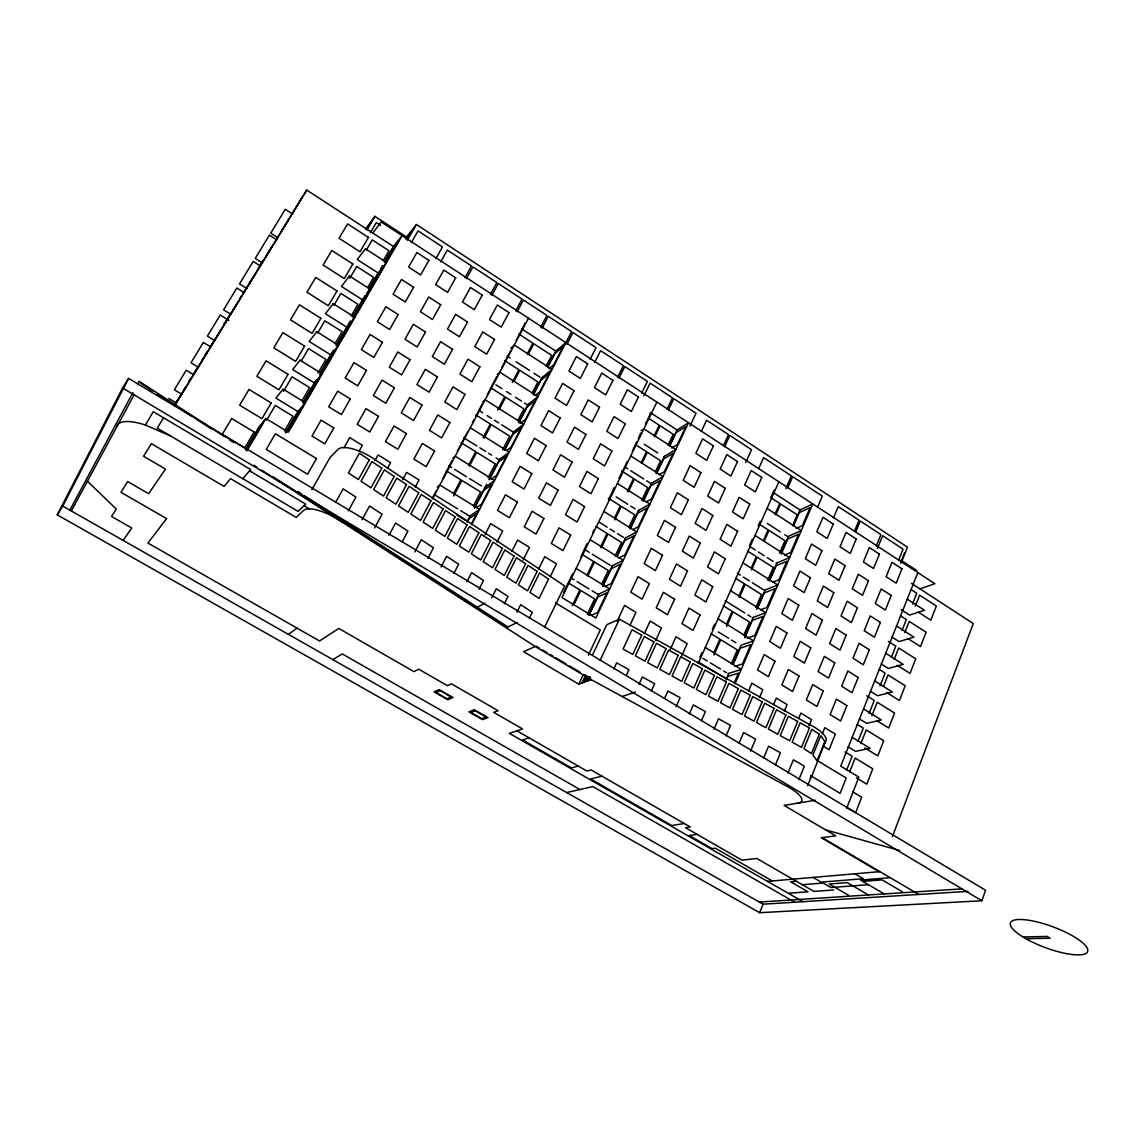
<?xml version="1.0" encoding="UTF-8"?>
<svg xmlns="http://www.w3.org/2000/svg" width="1145" height="1145" viewBox="0 0 1145 1145"><rect width="100%" height="100%" fill="white"/><g stroke="black" fill="none" stroke-linecap="round" stroke-linejoin="round"><path stroke-width="1.5" d="M981.88 900.757L985.587 890.266L128.583 378.422L122.572 387.969L57.25 514.864L759.636 912.694L981.88 900.757L122.572 387.969M892.356 836.723L973.293 623.553L911.506 583.377M846.685 808.127L858.879 777.111L840.716 766.134L917.846 572.6M846.599 770.156L852.138 756.215L845.153 751.979M858.049 741.302L863.273 728.134L857.19 724.399M869.112 713.421L874.265 700.439L866.722 695.745M880.018 685.927L885.099 673.117L879.131 669.353M891.411 657.201L895.805 646.152L888.391 641.443M902.031 630.451L906.353 619.545L900.485 615.767M912.508 604.045L916.773 593.282L910.948 589.503M849.647 771.887L855.129 758.047L872.791 768.782L866.779 784.153L856.431 777.899M860.84 743.635L866.25 729.966L883.74 740.729L877.829 755.9L864.632 747.842M871.875 715.754L877.213 702.271L894.56 713.063L888.706 728.02L877.084 720.835M883.482 686.442L888.019 674.949L905.223 685.755L899.455 700.525L886.502 692.424M894.216 659.334L898.696 647.984L915.742 658.819L910.046 673.389L897.208 665.274M904.808 632.57L909.23 621.391L926.119 632.24L920.508 646.61L907.785 638.481M915.256 606.177L919.621 595.128L936.367 606.006L930.828 620.189L918.204 612.045M898.567 560.291L903.076 549.128L882.638 535.717L877.385 548.484M807.654 785.599L811.633 775.752L810.288 778.07M811.705 776.281L824.958 742.59L823.584 745.223M900.829 562.181L904.607 552.835M759.636 912.694L763.071 904.192L967.983 891.368M900.958 563.369L907.498 547.181L416.465 224.52L406.504 237.001L374.916 216.348L365.641 228.986M822.267 733.916L824.815 727.662L835.363 734.102L829.08 749.732L823.012 746.053M798.881 779.602L804.277 766.363L800.87 763.987L793.356 759.822L787.917 773.061M808.985 725.815L811.562 719.561L800.899 713.063L798.967 717.758M876.311 545.764L880.92 534.586L860.296 521.047L855.616 532.239M775.494 764.788L780.475 752.752L768.553 746.211L763.529 758.248M784.454 710.873L787.073 704.619L776.31 698.049L773.676 704.318M854.37 531.423L859.051 520.231L838.24 506.577L833.474 517.769M750.533 751.134L755.6 739.112L743.606 732.528L739.14 743.062M759.464 697.634L762.799 689.791L751.936 683.164L748.572 691.007M726.059 735.906L730.582 725.386L718.516 718.774L713.965 729.279M817.487 507.335L822.325 496.128L792.712 476.706L787.774 487.913M734.231 682.921L738.468 673.117L727.934 676.48L726.517 679.715M734.947 683.908L812.807 503.972L799.983 509.94L793.242 525.426M731.326 663.771L737.351 649.931L720.749 639.726L713.965 655.112M743.806 635.117L749.503 622.05L733.058 611.816L726.574 626.53M755.872 607.437L761.482 594.556L745.195 584.308L739.513 597.203M767.765 580.143L773.304 567.433L757.16 557.171L751.549 569.881M779.487 553.207L784.955 540.683L768.968 530.407L764.116 541.37M792.583 525.655L797.306 514.835L780.604 504L775.838 514.821M726.059 679.758L728.835 673.403M732.914 664L741.101 645.207L753.567 640.885L718.001 618.872M744.665 637.035L753.21 617.413M756.716 609.34L765.146 589.99M769.297 580.443L776.911 562.939M781.691 551.962L788.533 536.261L801.285 530.607L767.021 508.452M733.287 664.157L740.228 648.227L750.834 644.563L742.475 663.885L734.918 666.361M744.822 637.65L752.351 620.375L763.028 616.411L754.77 635.461L747.184 638.151M757.561 608.381L764.302 592.895L775.05 588.644L766.907 607.422L760.795 609.741M769.454 581.073L776.095 565.787L786.901 561.265L778.886 579.785L772.732 582.261M781.176 554.123L787.731 539.052L798.595 534.257L790.68 552.534L784.497 555.168M793.571 525.655L799.21 512.688L810.13 507.621L802.33 525.641L796.104 528.432M701.47 720.591L705.42 711.575L693.283 704.919L689.304 713.936M785.785 488.672L791.438 475.862L763.615 457.614L758.562 468.835M713.75 653.022L719.861 639.168L710.83 633.614M726.402 624.34L732.17 611.273L723.225 605.705M738.625 596.645L744.307 583.75L735.448 578.182M751.378 567.734L756.287 556.613L747.513 551.031M763.257 540.826L768.095 529.849L759.407 524.253M774.965 514.262L779.745 503.442L771.129 497.846M699.881 657.23L701.899 652.707M712.405 629.049L714.552 624.211M749.574 545.364L752.322 539.181M758.248 525.87L760.28 521.29M770.843 497.502L774.177 489.988M698.164 663.57L778.858 481.802M676.094 706.694L680.101 697.691L667.893 690.993L664.515 698.493M681.518 656.214L687.172 643.619L675.979 636.792L670.283 649.387M651.233 691.222L654.625 683.708L642.345 676.981L638.924 684.481M745.71 462.508L751.535 449.684L729.823 435.443L724.642 446.664M655.699 640.527L661.452 627.932L650.16 621.034L644.349 633.643M626.243 675.65L629.006 669.653L616.654 662.883L613.863 668.88M723.325 445.806L728.521 434.585L706.608 420.215L701.327 431.436M630.093 624.984L635.962 612.36L624.555 605.404L617.155 621.177M583.234 682.534L586.068 676.495M584.537 682.048L587.228 676.337M585.839 681.561L588.072 676.809M587.156 681.075L589.217 676.695M588.473 680.588L590.233 676.824M589.789 680.101L590.577 678.441L584.537 674.863M600.052 660.536L619.431 619.202L809.73 724.613A26.779 8.888 22.7 0 1 824.729 742.389M588.401 655.14L600.309 629.922L555.497 602.914M797.493 803.189A27.179 8.087 23 0 0 784.869 785.212L591.121 679.6L535.23 646.496L523.623 651.677L578.769 684.18L583.292 674.519M592.895 654.21L606.807 624.683L619.431 619.202M581.932 683.007L585.625 675.164M689.948 426.112L696.031 413.273L673.832 398.703L668.422 409.953M587.185 614.579L594.656 598.907L580.801 590.476L574.003 604.589M601.583 584.394L608.224 570.482L594.498 562.038L587.786 575.964M615.051 556.184L621.592 542.472L607.995 534.014L601.383 547.739M629.034 526.872L634.774 514.849L621.306 506.376L614.793 519.902M641.687 500.379L647.769 487.627L634.43 479.14L628.276 491.906M655.326 471.783L660.579 460.762L647.369 452.275L642.073 463.296M668.036 445.147L673.231 434.284L660.135 425.783L654.897 436.646M588.873 614.879L598.778 594.126M602.528 586.254L612.289 565.787M616.726 556.47L625.599 537.849M629.979 528.675L638.738 510.312M643.304 500.723L651.677 483.147M656.185 473.701L664.458 456.368M669.639 445.505L677.038 429.962L688.517 422.777L595.829 618.042L561.966 597.561L656.886 402.11M589.102 615.151L597.676 597.175L606.922 592.766L597.561 612.475L591.435 615.266M602.814 586.383L611.201 568.779L620.547 564.07L611.33 583.478L605.147 586.483M617.026 556.556L624.555 540.783L633.986 535.774L624.898 554.91L618.644 558.116M630.294 528.732L637.708 513.175L647.226 507.893L638.266 526.757L632.856 529.663M643.361 501.31L650.675 485.967L660.279 480.399L651.448 498.991L645.995 502.068M656.987 472.742L663.47 459.131L673.16 453.291L664.443 471.625L658.947 474.86M669.682 446.092L676.08 432.667L685.855 426.555L677.267 444.646L671.714 448.024M572.285 605.576L579.842 589.89L568.564 583.034M586.841 575.377L593.554 561.465L582.376 554.595M600.452 547.153L607.065 533.427L596.001 526.557M614.579 517.826L620.375 505.804L608.338 498.218M627.36 491.319L633.514 478.553L621.578 470.967M641.157 462.709L646.467 451.688L636.119 445.047M653.995 436.059L659.234 425.196L648.986 418.555M667.077 409.066L672.501 397.83L650.117 383.146L643.819 395.998M544.533 627.374L564.671 585.954L376.447 460.633A29.283 10.419 28.9 0 0 337.703 449.713L330.118 457.356L311.869 489.688M563.812 592.022L572.657 573.817M580.83 557.014L586.798 543.861M592.595 532.797L594.14 529.605M608.567 499.907L614.106 487.67M619.016 478.424L627.303 461.363M632.312 451.03L636.777 441.856M638.266 438.793L640.656 433.053M645.436 424.022L650.56 413.474M641.629 393.15L647.412 381.371L624.798 366.543L618.93 378.322M529.291 618.286L532.253 612.26L520.66 604.689L516.939 612.231M550.273 576.493L556.484 563.855L544.734 556.67L538.465 569.323M523.122 560.005L529.462 547.353L517.583 540.096L511.987 551.174M504.272 603.987L508.036 596.445L496.3 588.788L491.735 597.847M617.556 377.435L623.438 365.641L600.624 350.671L594.641 362.464M478.896 589.503L483.505 580.429L471.611 572.657L466.96 581.746M497.002 542.072L502.655 530.979L490.647 523.651L484.95 534.744M590.033 359.458L596.044 347.665L572.987 332.537L566.875 344.33M57.25 514.864L62.746 506.09L128.583 378.422M453.964 573.301L458.658 564.199L446.607 556.327L441.083 566.961M471.339 523.981L476.85 513.318L468.963 518.799L467.389 521.805M471.597 524.725L571.598 331.621L548.326 316.349L542.115 328.157M473.415 505.975L480.671 492.021L461.879 480.442L453.706 495.971M488.142 477.665L495.298 463.897L476.678 452.318L469.436 466.087M502.641 449.742L509.697 436.188L491.277 424.595L484.135 438.163M517.726 420.745L523.895 408.865L505.661 397.272L499.392 409.151M532.167 392.978L537.907 381.943L519.83 370.336L514.019 381.371M546.036 366.271L551.704 355.394L533.813 343.772L528.074 354.664M467.117 521.862L470.28 515.78M474.388 507.879L486.668 484.22M489.101 479.54L499.621 459.302M504.401 450.085L513.962 431.665M518.685 422.577L528.117 404.428M533.04 394.953L542.057 377.578M547.725 366.672L555.812 351.1L565.888 342.641M474.517 508.079L483.762 490.275L491.777 484.507L481.687 504L476.392 507.707M489.316 479.598L498.361 462.179L506.491 456.111L496.544 475.318L491.176 479.225M504.63 450.099L512.745 434.485L520.989 428.13L511.185 447.051L507.092 450.142M518.928 422.577L526.915 407.191L535.273 400.55L525.612 419.199L520.088 423.507M533.799 393.937L540.884 380.283L549.357 373.37L539.825 391.747L535.03 395.597M547.682 367.216L554.667 353.762L563.225 346.577L553.851 364.697L548.985 368.704M427.886 558.388L433.468 547.754L421.26 539.782L414.833 551.962M540.698 327.227L546.924 315.433L523.422 300.019L517.111 311.826M453.52 493.81L460.877 479.841L446.249 470.838M468.448 465.471L475.705 451.702L461.206 442.686M483.147 437.547L490.303 423.979L475.962 414.962M497.646 410.024L504.687 396.657L490.489 387.625M512.23 382.344L518.885 369.72L504.816 360.675M527.129 354.048L532.869 343.156L518.943 334.125M432.323 498.232L436.374 490.604M442.943 478.252L452.046 460.619M457.399 451.03L467.618 431.808M472.441 422.748L474.116 419.6M475.79 416.436L482.016 404.228M487.255 394.882L496.687 376.648M501.853 367.416L510.813 350.556M516.238 340.351L525.369 322.675M432.509 498.919L528.518 318.238M402.267 541.757L407.949 531.094L395.583 523.007L389.028 535.216M69.859 510.14L132.834 392.692M137.729 384.634L139.404 381.514L224.921 436.832M515.694 310.896L522.02 299.088L498.304 283.531L491.878 295.338M415.163 487.155L419.041 479.941L406.661 472.384L402.754 479.598M71.334 510.971L134.294 394.452M374.644 527.945L382.101 514.205L369.563 506.018L362.035 519.787M490.432 294.408L496.873 282.6L472.942 266.899L466.401 278.693M387.425 468.348L390.588 462.566L378.079 454.937L374.887 460.719M348.295 510.87L355.895 497.087L343.185 488.8L335.514 502.583M464.942 277.748L471.497 265.941L447.337 250.097L440.682 261.904M359.129 451.116L362.364 445.333L349.726 437.619L344.03 447.738M435.801 258.713L442.471 246.905L418.054 230.875L411.255 242.683M407.291 240.235L416.465 224.52M284.475 430.978L293.034 416.236L275.258 405.416L266.599 420.172M302.051 400.678L309.622 387.611L292.032 376.791L283.516 391.318M317.966 373.213L325.967 359.416L308.563 348.581L301.378 360.861M335.07 343.715L342.083 331.635L324.851 320.8L317.766 332.894M351.043 316.177L357.941 304.269L340.895 293.435L333.911 305.343M367.617 287.567L373.571 277.305L356.696 266.47L349.826 278.206M383.117 260.845L388.985 250.741L372.268 239.892L366.343 250.011M285.549 432.853L297.915 411.499L305.386 402.754L283.073 389.1L275.931 398.102L297.915 411.499M303.139 402.496L316.163 380.011M320.443 372.612L333.395 350.241M336.072 345.633L350.284 321.101M352.918 316.55L365.169 295.396M368.633 289.427L378.136 272.997L386.566 262.448L365.398 248.766L357.269 259.557L378.136 272.997M380.698 268.574L382.401 265.64M384.963 261.217L393.494 246.504L402.081 235.627L288.397 432.123L265.84 418.483L258.913 427.085L245.517 449.899M286.236 432.08L296.755 413.932L302.724 406.947L291.216 426.827L286.336 432.466M302.981 403.183L313.329 385.307L319.455 378.022L308.134 397.587L304.126 402.31M320.314 373.241L329.66 357.111L335.943 349.526L324.794 368.804L319.641 374.945M336.53 345.232L345.747 329.331L352.188 321.459L341.196 340.451L336.974 345.561M353.547 315.848L361.591 301.965L368.175 293.821L357.354 312.513L353.032 317.823M369.277 288.683L377.206 275L383.933 266.585L373.27 285.005L366.643 293.249M384.792 261.919L392.592 248.436L399.462 239.763L385.092 262.763M246.833 450.872L265.84 418.483M366.958 229.315L371.066 222.345L365.956 229.301M366.872 230.002L374.916 216.348M370.336 232.764L376.333 222.574L380.627 225.365M116.561 427.271A58.051 17.662 30.1 0 1 145.401 425.01L153.287 411.685L250.655 469.522L242.797 478.682M174.985 404.958L301.851 198.013M174.641 405.702L306.745 190.084L393.494 246.504M174.985 404.271L181.697 393.465M183.429 390.431L185.562 387.01M191 378.279L189.111 381.314L190.886 378.408M192.761 375.216L198.7 365.57M201.806 360.603L203.552 357.741M205.313 354.878L207.059 352.03L205.213 354.993M209.535 347.851L214.673 339.593M223.59 325.094L231.147 312.628M243.012 293.263L247.034 286.794M248.723 284.074L250.626 280.926M259.171 266.899L263.622 259.772M267.358 253.689L269.218 250.655M163.606 417.825L157.266 428.087L298.129 511.414L305.729 504.115L249.581 470.781L251.556 471.969M295.839 207.646L306.745 190.084M240.035 298.172L241.638 295.61M267.744 253.575L272.324 246.189M280.969 231.977L288.697 219.468M223.633 324.922L225.179 322.432M248.164 285.534L255.707 273.326M264.681 258.555L269.247 251.227M231.376 312.914L238.833 300.863M214.358 340.709L221.701 328.815M175.843 402.925L177.561 400.149M197.069 368.919L204.311 357.211M179.507 397.573L186.649 386.037M137.786 384.105L139.404 381.514M123.102 540.397L131.775 528.017L111.537 516.452L116.26 509.038L87.421 481.201M372.812 233.05L381.128 221.944L934.907 583.735L919.936 588.859M405.745 239.019L413.817 228.914M257.625 429.575L263.164 422.72L251.327 442.915L245.903 449.556M510.727 348.237L514.277 345.031L552.019 369.42L541.428 378.093M497.159 374.572L499.835 372.211L537.95 396.599L527.487 404.929L524.482 403.011M482.546 402.052L485.179 399.805L523.666 424.165L513.346 432.137L501.667 424.781M452.647 458.272L455.209 456.211L494.483 480.514L484.45 487.77M437.376 486.997L439.88 485.051L479.569 509.325L469.679 516.195L460.648 510.684M288.397 634.359L297.099 628.161M641.157 430.649L643.905 428.845L675.836 449.484L663.728 456.812M332.823 659.62L342.283 653.938L579.957 789.52M464.441 600.882L466.072 599.951M638.023 510.713L649.931 504.072L617.384 483.462M477.365 607.222L484.836 603.143M624.898 538.222L636.692 531.953L603.83 511.371M611.587 566.145L623.266 560.234L590.076 539.681M506.247 627.818L517.268 622.379M776.11 563.283L789.606 557.601L755.027 535.474M752.408 617.713L765.747 612.732L730.524 590.677M578.726 684.195L591.121 679.6M622.107 696.503L635.461 692.024M728.034 673.661L741.216 669.424L705.306 647.455M529.09 737.809L522.549 739.913L571.341 767.909L578.282 766.091M601.969 776.181L590.562 778.929L671.814 825.531L684.238 823.513M566.675 792.583L592.781 786.572L794.787 902.203M815.24 800.269L784.11 805.393L835.778 835.879L821.294 837.711L879.088 871.703M697.062 834.347L689.204 835.506L712.061 848.617L715.253 848.202L772.274 880.949M767.479 881.364L879.918 871.631M796.347 881.264L790.551 881.75L808.026 891.826L789.163 893.186M802.316 884.713L823.198 883.038L830.912 887.518L868.425 884.699M890.209 877.685L860.496 880.061L884.241 893.93M862.772 881.392L882.065 879.875L902.389 891.798M833.746 889.966L813.909 891.397L756.831 858.478L741.946 860.153L685.54 827.721L690.263 826.976L591.106 769.927L586.841 771.014L516.896 730.811M759.335 902.06L961.872 888.878M1023.015 936.968L1047.26 936.438L1050.237 938.213L1025.934 938.7M825.631 829.896L899.669 850.492M145.401 425.01L170.834 436.116M62.746 506.09L763.071 904.192M802.946 901.688L509.353 733.344L522.521 728.921L493.724 712.347L498.075 710.702L451.545 683.88L447.452 685.698L418.812 669.224L413.946 671.643L338.763 628.433L319.57 640.985L147.92 543.059L166.597 518.613L120.998 492.321L127.696 481.587L148.621 493.71L165.495 469.092L143.526 456.24L151.383 443.659L224.076 486.41L230.546 478.639L296.24 517.411L303.439 510.584L305.944 509.153L310.08 508.838A29.741 9.503 28.5 0 1 342.469 522.277M848.688 895.347L829.18 884.026L847.243 882.609L868.454 894.961M813.064 877.413L821.208 882.137L863.316 878.716L854.886 873.792M822.096 837.61L918.705 894.445M536.304 646.281L539.324 648.07M542.344 649.845L546.866 652.535M549.872 654.31L552.892 656.099M555.897 657.888L566.46 664.143M569.466 665.932L580.014 672.187M168.845 398.474L176.287 402.925M846.642 807.454L855.601 812.807L861.684 797.221L852.782 791.868M181.497 394.109L174.355 389.83L186.22 370.236L193.591 374.701M810.76 775.737L840.129 793.328L846.198 777.985L817.187 760.495M198.615 367.402L191 362.779L203.338 342.427L210.637 346.878M457.07 515.221L465.843 520.546M698.264 661.91L707.367 667.463M708.283 668.007L725.028 678.198M435.057 495.084L457.642 508.852M570.997 577.953L574.017 579.785M577.023 581.617L589.06 588.945M592.065 590.777L598.091 594.455L609.655 588.931L576.121 568.407M702.915 658.346L707.338 661.051M710.301 662.841L720.649 669.152M723.611 670.956L726.56 672.759M848.116 746.841L855.53 751.363L870.186 748.343L852.195 737.323M214.931 340.738L207.402 336.129L220.212 315.018L228.871 320.371M448.683 465.714L451.66 467.546M454.637 469.393L466.559 476.735M469.55 478.581L481.472 485.924M584.766 549.614L589.246 552.362M592.223 554.194L610.099 565.215M718.344 631.954L728.592 638.266M731.526 640.069L735.92 642.774M859.28 718.831L866.622 723.354L881.349 719.962L863.516 708.927M231.032 314.46L223.576 309.837L236.829 288.01L243.971 292.476M463.582 437.676L476.864 445.949M479.827 447.795L485.723 451.473M488.672 453.32L491.634 455.152M496.057 457.914L499.005 459.746L509.181 452.132L470.309 427.801M599.808 522.592L607.193 527.187M610.142 529.033L614.564 531.795M617.527 533.627L623.424 537.306M725.157 600.724L744.837 612.99M747.857 614.879L750.891 616.769M870.286 691.194L877.571 695.731L892.356 691.981L874.68 680.917M246.905 288.554L239.52 283.931L253.202 261.403L260.273 265.869M262.563 263.006L255.235 258.384L269.347 235.169L276.875 239.978M479.741 410.969L482.66 412.801M487.054 415.563L491.434 418.326M494.354 420.172L498.733 422.934M616.096 496.887L627.789 504.258M630.709 506.104L635.103 508.867M737.337 573.301L740.343 575.191M743.334 577.08L749.345 580.858M752.337 582.748L764.33 590.305L777.756 584.981L742.862 562.882M881.163 663.928L888.377 668.48L903.205 664.372L885.686 653.28M495.885 384.792L501.911 388.627M506.419 391.504L510.942 394.381M515.45 397.258L521.476 401.094M624.912 466.974L627.803 468.82M630.695 470.667L643.719 478.968M646.624 480.8L650.961 483.576L662.969 476.592L630.738 455.968M749.36 546.251L755.299 550.029M758.276 551.919L764.216 555.711M767.193 557.601L773.133 561.394M891.883 637.035L899.04 641.586L913.91 637.135L896.549 626.029M277.992 237.816L270.75 233.179L285.248 209.32L292.719 214.129M507.163 356.038L510.14 357.956M516.094 361.791L529.505 370.422M533.971 373.299L539.939 377.134M644.191 444.246L657.717 452.948M767.107 523.351L780.346 531.881M784.769 534.729L787.717 536.619M901.043 609.569L909.559 615.051L924.473 610.256L907.269 599.136M304.083 505.704L309.093 508.924M298.144 491.634L301.135 493.567M304.141 495.513L507.965 626.959M273.412 476.978L506.906 627.489M253.904 465.214L256.909 467.146M261.418 470.051L535.23 646.496M229.429 439.752L233.923 442.657M140.878 383.303L152.843 391.046M157.337 393.952L172.308 403.627M176.802 406.532L191.773 416.222M196.267 419.113L211.238 428.803M521.848 329.001L555.812 351.1M650.231 412.529L677.038 429.962M773.705 492.837L799.983 509.94M900.958 560.177L916.801 570.539M846.856 705.592L840.645 721.006L830.139 714.552L836.394 699.137L846.856 705.592M858.178 677.496L852.052 692.682L841.647 686.227L847.815 671.013L858.178 677.496M869.356 649.759L863.316 664.758L852.996 658.275L859.079 643.275L869.356 649.759M880.376 622.422L874.422 637.207L864.189 630.709L870.2 615.924L880.376 622.422M891.254 595.443L885.371 610.027L875.238 603.529L881.163 588.931L891.254 595.443M901.974 568.822L896.177 583.22L886.13 576.708L891.984 562.309L901.974 568.822M824.858 741.574L817.072 760.81L812.907 754.984L820.765 735.662L824.858 741.574M819.305 734.246L811.433 753.582L803.919 748.673L811.848 729.322L819.305 734.246M823.269 691.022L816.929 706.451L806.323 699.938L812.707 684.51L823.269 691.022M834.805 662.883L828.565 678.098L818.06 671.571L824.343 656.357L834.805 662.883M846.184 635.131L840.029 650.145L829.624 643.604L835.821 628.591L846.184 635.131M857.419 607.766L851.35 622.565L841.031 616.01L847.143 601.211L857.419 607.766M868.497 580.758L862.514 595.357L852.281 588.802L858.321 574.189L868.497 580.758M879.432 554.123L873.52 568.521L863.373 561.952L869.341 547.539L879.432 554.123M809.443 727.962L801.514 747.313L792.14 742.16L800.126 722.81L809.443 727.962M797.679 721.464L789.678 740.801L780.289 735.634L788.332 716.298L797.679 721.464M799.01 676.051L792.555 691.494L781.835 684.91L788.347 669.467L799.01 676.051M810.774 647.884L804.405 663.112L793.8 656.514L800.212 641.286L810.774 647.884M822.382 620.103L816.099 635.117L805.579 628.519L811.905 613.491L822.382 620.103M833.818 592.695L827.635 607.508L817.215 600.896L823.455 586.083L833.818 592.695M845.11 565.673L839.013 580.286L828.679 573.659L834.834 559.046L845.11 565.673M856.245 539.009L850.22 553.421L840.001 546.795L846.069 532.368L856.245 539.009M785.885 714.924L777.813 734.274L768.395 729.093L776.51 709.743L785.885 714.924M774.049 708.383L765.919 727.719L756.473 722.524L764.66 703.187L774.049 708.383M762.184 701.813L753.982 721.15L744.522 715.94L752.766 696.604L762.184 701.813M774.95 661.195L768.381 676.652L757.561 670.025L764.202 654.554L774.95 661.195M786.944 632.999L780.461 648.242L769.755 641.586L776.281 626.344L786.944 632.999M798.766 605.19L792.383 620.218L781.763 613.563L788.204 598.52L798.766 605.19M810.431 577.767L804.134 592.595L793.614 585.911L799.969 571.083L810.431 577.767M821.938 550.716L815.712 565.344L805.293 558.66L811.562 544.018L821.938 550.716M833.274 524.038L827.148 538.465L816.814 531.767L823.012 517.34L833.274 524.038M750.29 695.23L742.017 714.566L732.528 709.342L740.844 690.006L750.29 695.23M738.368 688.632L730.023 707.953L720.506 702.715L728.893 683.393L738.368 688.632M726.402 682.005L717.987 701.327L708.44 696.074L716.899 676.752L726.402 682.005M714.408 675.364L705.921 694.686L696.346 689.419L704.876 670.097L714.408 675.364M702.372 668.709L693.827 688.03L684.223 682.735L692.825 663.427L702.372 668.709M690.306 662.039L681.69 681.347L672.058 676.037L680.731 656.729L690.306 662.039M678.212 655.341L669.524 674.648L659.864 669.324L668.608 650.016L678.212 655.341M700.039 614.937L693.083 630.451L681.948 623.61L688.961 608.095L700.039 614.937M712.748 586.655L705.878 601.941L694.843 595.099L701.77 579.799L712.748 586.655M725.257 558.76L718.487 573.845L707.567 566.975L714.394 551.904L725.257 558.76M737.609 531.266L730.925 546.136L720.105 539.266L726.832 524.396L737.609 531.266M749.775 504.158L743.191 518.814L732.471 511.929L739.112 497.273L749.775 504.158M761.783 477.408L755.285 491.878L744.665 484.979L751.206 470.523L761.783 477.408M666.075 648.628L657.316 667.921L647.626 662.583L656.443 643.29L666.075 648.628M653.909 641.887L645.079 661.18L635.361 655.842L644.249 636.548L653.909 641.887M674.577 599.207L667.478 614.736L656.228 607.823L663.384 592.294L674.577 599.207M687.515 570.897L680.531 586.197L669.381 579.284L676.437 563.97L687.515 570.897M700.282 542.988L693.383 558.073L682.348 551.146L689.304 536.06L700.282 542.988M712.863 515.465L706.05 530.35L695.13 523.408L701.985 508.523L712.863 515.465M725.257 488.342L718.559 503.013L707.725 496.057L714.494 481.387L725.257 488.342M737.494 461.578L730.882 476.048L720.148 469.092L726.817 454.622L737.494 461.578M641.701 635.131L632.799 654.425L623.066 649.058L632.011 629.779L641.701 635.131M649.329 583.621L642.102 599.164L630.738 592.18L638.037 576.636L649.329 583.621M662.511 555.282L655.398 570.596L644.148 563.612L651.333 548.298L662.511 555.282M675.521 527.344L668.494 542.444L657.344 535.459L664.429 520.345L675.521 527.344M688.331 499.807L681.404 514.692L670.369 507.693L677.353 492.808L688.331 499.807M700.955 472.656L694.128 487.341L683.207 480.327L690.091 465.643L700.955 472.656M713.421 445.877L706.68 460.362L695.859 453.334L702.644 438.864L713.421 445.877M548.569 579.041L539.066 598.391L529.949 592.394L539.524 573.03L548.569 579.041M570.654 535.03L562.996 550.602L551.289 543.417L559.003 527.831L570.654 535.03M584.594 506.62L577.051 521.977L565.473 514.778L573.072 499.42L584.594 506.62M598.348 478.624L590.92 493.753L579.442 486.553L586.941 471.411L598.348 478.624M611.902 451.015L604.574 465.943L593.21 458.73L600.595 443.802L611.902 451.015M625.27 423.822L618.042 438.521L606.793 431.307L614.078 416.594L625.27 423.822M638.438 397L631.324 411.499L620.175 404.271L627.36 389.772L638.438 397M537.134 571.441L527.544 590.806L518.37 584.78L528.031 565.387L537.134 571.441M525.627 563.784L515.951 583.177L506.72 577.109L516.467 557.701L525.627 563.784M543.889 518.499L536.089 534.1L524.267 526.829L532.124 511.228L543.889 518.499M558.102 490.074L550.416 505.432L538.708 498.161L546.466 482.789L558.102 490.074M572.114 462.05L564.542 477.193L552.949 469.922L560.592 454.765L572.114 462.05M585.925 434.442L578.468 449.37L566.99 442.084L574.518 427.142L585.925 434.442M599.536 407.219L592.18 421.933L580.816 414.633L588.229 399.92L599.536 407.219M612.961 380.383L605.705 394.896L594.455 387.597L601.769 373.084L612.961 380.383M514.048 556.084L504.272 575.506L494.998 569.394L504.831 549.958L514.048 556.084M502.397 548.341L492.536 567.777L483.19 561.637L493.123 542.172L502.397 548.341M517.354 502.111L509.396 517.712L497.46 510.384L505.475 494.769L517.354 502.111M531.838 473.658L524.009 489.044L512.173 481.701L520.073 466.316L531.838 473.658M546.108 445.62L538.393 460.777L526.686 453.434L534.457 438.263L546.108 445.62M560.177 417.997L552.563 432.925L540.97 425.568L548.641 410.626L560.177 417.997M574.031 390.76L566.546 405.487L555.067 398.117L562.624 383.389L574.031 390.76M587.7 363.91L580.315 378.422L568.95 371.052L576.393 356.539L587.7 363.91M490.675 540.554L480.728 560.005L471.325 553.822L481.344 534.343L490.675 540.554M478.868 532.711L468.835 552.191L459.374 545.965L469.479 526.457L478.868 532.711M467.003 524.811L456.884 544.319L447.351 538.05L457.556 518.528L467.003 524.811M455.066 516.867L444.847 536.404L435.257 530.092L445.548 510.555L455.066 516.867M443.043 508.881L432.724 528.432L423.092 522.091L433.468 502.526L443.043 508.881M430.949 500.837L420.544 520.417L410.84 514.033L421.317 494.44L430.949 500.837M418.769 492.751L408.278 512.345L398.503 505.918L409.08 486.31L418.769 492.751M434.599 451.001L426.183 466.645L413.86 459.088L422.348 443.43L434.599 451.001M449.913 422.491L441.626 437.905L429.447 430.334L437.791 414.919L449.913 422.491M465.013 394.41L456.855 409.595L444.79 402.009L453.005 386.824L465.013 394.41M479.884 366.743L471.84 381.7L459.904 374.114L468.004 359.158L479.884 366.743M494.54 339.464L486.625 354.206L474.789 346.62L482.775 331.878L494.54 339.464M508.995 312.599L501.181 327.126L489.473 319.527L497.345 304.999L508.995 312.599M406.518 484.607L395.927 504.215L386.094 497.746L396.771 478.123L406.518 484.607M394.195 476.406L383.503 496.043L373.613 489.53L384.376 469.879L394.195 476.406M406.432 433.611L397.873 449.269L385.421 441.626L394.052 425.969L406.432 433.611M422.047 405.087L413.603 420.501L401.294 412.858L409.795 397.444L422.047 405.087M437.433 376.991L429.117 392.177L416.923 384.52L425.296 369.334L437.433 376.991M452.576 349.311L444.389 364.267L432.323 356.61L440.582 341.639L452.576 349.311M467.518 322.031L459.446 336.773L447.495 329.102L455.624 314.36L467.518 322.031M482.231 295.138L474.273 309.68L462.451 302.008L470.466 287.481L482.231 295.138M381.786 468.162L370.994 487.813L361.047 481.272L371.91 461.592L381.786 468.162M369.305 459.861L358.414 479.54L348.395 472.942L359.358 453.248L369.305 459.861M378.508 416.365L369.778 432.023L357.197 424.308L365.999 408.636L378.508 416.365M394.41 387.826L385.808 403.255L373.37 395.526L382.029 380.097L394.41 387.826M410.067 359.716L401.609 374.902L389.286 367.173L397.816 351.973L410.067 359.716M425.496 332.021L417.166 346.992L404.972 339.249L413.374 324.278L425.496 332.021M440.71 304.727L432.481 319.484L420.415 311.741L428.702 296.984L440.71 304.727M455.681 277.834L447.595 292.376L435.644 284.633L443.816 270.091L455.681 277.834M316.478 458.544L307.59 474.202L266.255 449.427L275.373 433.755L316.478 458.544M333.839 427.929L324.808 443.845L311.97 436.045L321.072 420.129L333.839 427.929M350.284 398.932L341.396 414.604L328.687 406.804L337.646 391.132L350.284 398.932M366.486 370.379L357.727 385.822L345.146 378.007L353.977 362.579L366.486 370.379M382.43 342.255L373.814 357.455L361.362 349.654L370.064 334.44L382.43 342.255M398.145 314.56L389.658 329.531L377.335 321.716L385.908 306.731L398.145 314.56M413.631 287.266L405.258 302.008L393.078 294.193L401.509 279.437L413.631 287.266M428.888 260.373L420.644 274.9L408.579 267.086L416.894 252.544L428.888 260.373M254.104 432.023L244.729 447.981L222.173 434.513L231.691 418.555L254.104 432.023M271.193 402.954L261.962 418.669L239.648 405.187L249.009 389.457L271.193 402.954M288.025 374.315L278.922 389.787L256.852 376.304L266.069 360.818L288.025 374.315M304.599 346.119L295.639 361.362L273.798 347.851L282.872 332.608L304.599 346.119M320.915 318.324L312.098 333.352L290.472 319.841L299.417 304.813L320.915 318.324M337.002 290.959L328.3 305.758L306.917 292.233L315.734 277.433L337.002 290.959M352.846 263.994L344.273 278.564L323.105 265.053L331.792 250.469L352.846 263.994M368.461 237.416L360.017 251.785L339.063 238.26L347.622 223.89L368.461 237.416M349.425 275.988L341.482 286.436L362.564 299.875L370.823 289.671L349.425 275.988M333.209 303.625L325.452 313.73L346.763 327.169L354.835 317.308L333.209 303.625M316.764 331.678L309.193 341.439L330.733 354.864L338.605 345.346L316.764 331.678M300.047 360.174L292.691 369.549L314.446 382.974L322.117 373.828L300.047 360.174M439.193 689.591L434.084 691.881L447.824 699.752L453.034 697.534L439.193 689.591M440.052 690.607L435.93 692.424L446.979 698.765L451.159 696.976L440.052 690.607M474.316 709.757L468.949 711.861L482.517 719.632L487.985 717.6L474.316 709.757M475.132 710.744L470.81 712.419L481.716 718.674L486.11 717.042L475.132 710.744M1028.425 940.088L1020.768 935.565A41.148 11.064 20.4 0 1 1037.084 921.925A41.148 11.064 20.4 0 1 1087.521 951.81A41.148 11.064 20.4 0 1 1028.425 940.088"/></g></svg>
